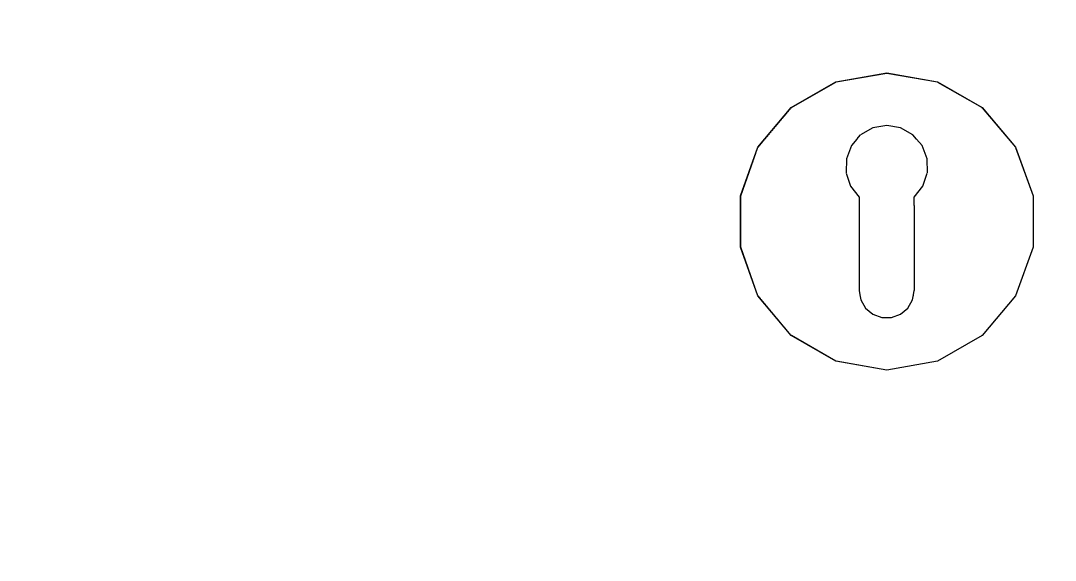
# Model space of a CAD drawing. Header units: millimetres. Extents: x -15634 to 67596, y -3027 to 55843.
# Drawn here: x 23109.1 to 23297, y 42034.1 to 42132.1 of the extents above; entities that cross this region are included whole.
import ezdxf

# ---------------------------------------------------------------- set-up
doc = ezdxf.new("R2010")
doc.units = ezdxf.units.MM
doc.header["$MEASUREMENT"] = 0
doc.set_wipeout_variables(frame=1)
doc.linetypes.add('Wipeout_Contour', pattern=[1000, 0, -1000])
doc.layers.add('Dimensioning - General', color=7, linetype='Continuous')
doc.layers.add('Structural - Bearing', color=7, linetype='Continuous')
for name, color, linetype, lineweight, true_color in [('Dimensioning - General_Pen_No__61', 7, 'Continuous', 20, 0x6a6a6a), ('Dimensioning - General_Pen_No__88', 7, 'Continuous', 20, 0xfd4435), ('Structural - Bearing_Pen_No__82', 7, 'Continuous', 20, 0xaaaaaa)]:
    doc.layers.add(name, color=color, linetype=linetype, lineweight=lineweight, true_color=true_color)
doc.styles.add('GENERATED_STYLE_6', font='calibril.ttf')
doc.dimstyles.new('GENERATED_STYLE__3', dxfattribs={"dimtxt": 195.999997, "dimasz": 106.4, "dimexe": 0.18, "dimexo": 0.0625, "dimgap": 0.09, "dimtad": 1, "dimdec": 0, "dimlfac": 0.1, "dimzin": 0, "dimdsep": 46, "dimtxsty": 'GENERATED_STYLE_6', "dimblk": 'ARROWHEAD_2', "dimblk1": 'ARROWHEAD_2', "dimblk2": 'ARROWHEAD_2', "dimcen": 0.09, "dimse1": 1, "dimse2": 1, "dimclrd": 256, "dimclre": 256, "dimclrt": 256, "dimadec": 0, "dimazin": 0, "dimtfac": 1, "dimtdec": 4, "dimtmove": 0, "dimatfit": 3, "dimfxl": 1, "dimtolj": 1, "dimtzin": 0, "dimarcsym": 0})

# ---------------------------------------------------------------- blocks, each defined once
blk = doc.blocks.new('*D63')
at = {"layer": 'Dimensioning - General_Pen_No__61', "color": 251, "linetype": 'Continuous', "lineweight": 20, "true_color": 0x6a6a6a, "transparency": 16777216}
for p, q in [((27454.43, 43836.02), (27594.43, 43755.19)), ((27629.43, 43795.6), (27419.43, 43795.6)), ((27524.43, 41095.6), (27524.43, 43795.6)), ((27454.43, 41136.02), (27594.43, 41055.19)), ((27629.43, 41095.6), (27419.43, 41095.6))]:
    blk.add_line(p, q, dxfattribs=at)
at = {"layer": 'Dimensioning - General_Pen_No__88', "color": 20, "lineweight": 20, "true_color": 0xfd4435, "transparency": 16777216, "char_height": 196, "attachment_point": 7, "rotation": 90, "style": 'GENERATED_STYLE_6'}
for s, insert in [('\\A1;{\\pql;\\fCalibri Light|b0|i0|c0|p34;20}', (27485.23, 43437.36)), ('\\A1;{\\pql;\\fCalibri Light|b0|i0|c0|p34;270}', (27485.23, 42207.27))]:
    blk.add_mtext(s, dxfattribs=dict(at, insert=insert))
blk = doc.blocks.new('ARROWHEAD_2')
at = {"color": 0, "linetype": 'Continuous', "lineweight": 0}
for p, q in [((-0.3781, -0.655), (0.3781, 0.655)), ((0, 0), (-1, 0))]:
    blk.add_line(p, q, dxfattribs=at)
blk = doc.blocks.new('*D111')
at = {"layer": 'Dimensioning - General_Pen_No__61', "color": 251, "linetype": 'Continuous', "lineweight": 20, "true_color": 0x6a6a6a, "transparency": 16777216}
for p, q in [((28004.43, 43836.02), (28144.43, 43755.19)), ((28179.43, 43795.6), (27969.43, 43795.6)), ((28074.43, 41095.6), (28074.43, 43795.6)), ((28004.43, 41136.02), (28144.43, 41055.19)), ((28179.43, 41095.6), (27969.43, 41095.6))]:
    blk.add_line(p, q, dxfattribs=at)
at = {"layer": 'Dimensioning - General_Pen_No__88', "color": 20, "lineweight": 20, "true_color": 0xfd4435, "transparency": 16777216, "char_height": 196, "attachment_point": 7, "rotation": 90, "style": 'GENERATED_STYLE_6'}
for s, insert in [('\\A1;{\\pql;\\fCalibri Light|b0|i0|c0|p34;20}', (28035.23, 43437.36)), ('\\A1;{\\pql;\\fCalibri Light|b0|i0|c0|p34;270}', (28035.23, 42207.27))]:
    blk.add_mtext(s, dxfattribs=dict(at, insert=insert))
blk = doc.blocks.new('*D134')
at = {"layer": 'Dimensioning - General_Pen_No__61', "color": 251, "linetype": 'Continuous', "lineweight": 20, "true_color": 0x6a6a6a, "transparency": 16777216}
for p, q in [((28554.43, 44036.02), (28694.43, 43955.19)), ((28729.43, 43995.6), (28519.43, 43995.6)), ((28624.43, 41095.6), (28624.43, 43995.6)), ((28554.43, 41136.02), (28694.43, 41055.19)), ((28729.43, 41095.6), (28519.43, 41095.6))]:
    blk.add_line(p, q, dxfattribs=at)
at = {"layer": 'Dimensioning - General_Pen_No__88', "color": 20, "lineweight": 20, "true_color": 0xfd4435, "transparency": 16777216, "insert": (28585.23, 42307.27), "char_height": 196, "attachment_point": 7, "rotation": 90, "style": 'GENERATED_STYLE_6'}
blk.add_mtext('\\A1;{\\pql;\\fCalibri Light|b0|i0|c0|p34;290}', dxfattribs=at)
blk = doc.blocks.new('*D159')
at = {"layer": 'Dimensioning - General_Pen_No__61', "color": 251, "linetype": 'Continuous', "lineweight": 20, "true_color": 0x6a6a6a, "transparency": 16777216}
for p, q in [((34964.93, 43836.02), (35104.93, 43755.19)), ((35139.93, 43795.6), (34929.93, 43795.6)), ((35034.93, 41095.6), (35034.93, 43795.6)), ((34964.93, 41136.02), (35104.93, 41055.19)), ((35139.93, 41095.6), (34929.93, 41095.6))]:
    blk.add_line(p, q, dxfattribs=at)
at = {"layer": 'Dimensioning - General_Pen_No__88', "color": 20, "lineweight": 20, "true_color": 0xfd4435, "transparency": 16777216, "char_height": 196, "attachment_point": 7, "rotation": 90, "style": 'GENERATED_STYLE_6'}
for s, insert in [('\\A1;{\\pql;\\fCalibri Light|b0|i0|c0|p34;20}', (34995.73, 43437.36)), ('\\A1;{\\pql;\\fCalibri Light|b0|i0|c0|p34;270}', (34995.73, 42207.27))]:
    blk.add_mtext(s, dxfattribs=dict(at, insert=insert))
blk = doc.blocks.new('*D207')
at = {"layer": 'Dimensioning - General_Pen_No__61', "color": 251, "linetype": 'Continuous', "lineweight": 20, "true_color": 0x6a6a6a, "transparency": 16777216}
for p, q in [((35514.93, 43836.02), (35654.93, 43755.19)), ((35689.93, 43795.6), (35479.93, 43795.6)), ((35584.93, 41095.6), (35584.93, 43795.6)), ((35514.93, 41136.02), (35654.93, 41055.19)), ((35689.93, 41095.6), (35479.93, 41095.6))]:
    blk.add_line(p, q, dxfattribs=at)
at = {"layer": 'Dimensioning - General_Pen_No__88', "color": 20, "lineweight": 20, "true_color": 0xfd4435, "transparency": 16777216, "char_height": 196, "attachment_point": 7, "rotation": 90, "style": 'GENERATED_STYLE_6'}
for s, insert in [('\\A1;{\\pql;\\fCalibri Light|b0|i0|c0|p34;20}', (35545.73, 43437.36)), ('\\A1;{\\pql;\\fCalibri Light|b0|i0|c0|p34;270}', (35545.73, 42207.27))]:
    blk.add_mtext(s, dxfattribs=dict(at, insert=insert))
blk = doc.blocks.new('*D230')
at = {"layer": 'Dimensioning - General_Pen_No__61', "color": 251, "linetype": 'Continuous', "lineweight": 20, "true_color": 0x6a6a6a, "transparency": 16777216}
for p, q in [((36064.93, 44036.02), (36204.93, 43955.19)), ((36239.93, 43995.6), (36029.93, 43995.6)), ((36134.93, 41095.6), (36134.93, 43995.6)), ((36064.93, 41136.02), (36204.93, 41055.19)), ((36239.93, 41095.6), (36029.93, 41095.6))]:
    blk.add_line(p, q, dxfattribs=at)
at = {"layer": 'Dimensioning - General_Pen_No__88', "color": 20, "lineweight": 20, "true_color": 0xfd4435, "transparency": 16777216, "insert": (36095.73, 42307.27), "char_height": 196, "attachment_point": 7, "rotation": 90, "style": 'GENERATED_STYLE_6'}
blk.add_mtext('\\A1;{\\pql;\\fCalibri Light|b0|i0|c0|p34;290}', dxfattribs=at)

msp = doc.modelspace()

# ---------------------------------------------------------------- wipeouts: each hides what was drawn before it
at = {"color": 254, "linetype": 'Wipeout_Contour', "lineweight": 0, "ltscale": 336741.946674}
msp.add_wipeout([(23259.95, 42109.39), (23260.93, 42110.53), (23257.17, 42120.88), (23249.08, 42116.21), (23259, 42104.39), (23258.98, 42104.44), (23259.04, 42107)], dxfattribs=at).dxf.layer = 'Structural - Bearing'
at = {"color": 254, "linetype": 'Wipeout_Contour', "lineweight": 0, "ltscale": 240398.691181}
msp.add_wipeout([(23257.17, 42070.33), (23261.51, 42082.27), (23261.37, 42083.1), (23261.37, 42089.65), (23249.08, 42075)], dxfattribs=at).dxf.layer = 'Structural - Bearing'

# ---------------------------------------------------------------- next in the draw order: wipeouts: each hides what was drawn before it
at = {"color": 254, "linetype": 'Wipeout_Contour', "lineweight": 0, "ltscale": 288601.695735}
msp.add_wipeout([(23259.79, 42102.02), (23259, 42104.39), (23249.08, 42116.21), (23243.07, 42109.05), (23261.37, 42098.49), (23261.37, 42100)], dxfattribs=at).dxf.layer = 'Structural - Bearing'
at = {"color": 254, "linetype": 'Wipeout_Contour', "lineweight": 0, "ltscale": 192327.786452}
msp.add_wipeout([(23261.37, 42089.65), (23261.37, 42092.72), (23243.07, 42082.15), (23249.08, 42075)], dxfattribs=at).dxf.layer = 'Structural - Bearing'

# ---------------------------------------------------------------- next in the draw order: wipeouts: each hides what was drawn before it
at = {"color": 254, "linetype": 'Wipeout_Contour', "lineweight": 0, "ltscale": 192444.566604}
msp.add_wipeout([(23249.01, 42116.29), (23249.08, 42116.21), (23257.17, 42120.88), (23257.13, 42120.98)], dxfattribs=at).dxf.layer = 'Structural - Bearing'
at = {"color": 254, "linetype": 'Wipeout_Contour', "lineweight": 0, "ltscale": 192379.468272}
msp.add_wipeout([(23261.37, 42096.49), (23261.37, 42098.49), (23243.07, 42109.05), (23239.88, 42100.28)], dxfattribs=at).dxf.layer = 'Structural - Bearing'
at = {"color": 254, "linetype": 'Wipeout_Contour', "lineweight": 0, "ltscale": 192342.087699}
msp.add_wipeout([(23261.37, 42092.72), (23261.37, 42094.72), (23239.88, 42090.93), (23243.07, 42082.15)], dxfattribs=at).dxf.layer = 'Structural - Bearing'

# ---------------------------------------------------------------- next in the draw order: wipeouts: each hides what was drawn before it
at = {"color": 254, "linetype": 'Wipeout_Contour', "lineweight": 0, "ltscale": 288675.767851}
msp.add_wipeout([(23261.62, 42111.33), (23263.85, 42112.59), (23266.37, 42113.03), (23266.37, 42122.5), (23257.17, 42120.88), (23260.93, 42110.53)], dxfattribs=at).dxf.layer = 'Structural - Bearing'
at = {"color": 254, "linetype": 'Wipeout_Contour', "lineweight": 0, "ltscale": 192410.168474}
msp.add_wipeout([(23242.98, 42109.1), (23243.07, 42109.05), (23249.08, 42116.21), (23249.01, 42116.29)], dxfattribs=at).dxf.layer = 'Structural - Bearing'
at = {"color": 254, "linetype": 'Wipeout_Contour', "lineweight": 0, "ltscale": 192359.305064}
msp.add_wipeout([(23261.37, 42094.72), (23261.37, 42096.49), (23239.88, 42100.28), (23239.88, 42090.93)], dxfattribs=at).dxf.layer = 'Structural - Bearing'
at = {"color": 254, "linetype": 'Wipeout_Contour', "lineweight": 0, "ltscale": 384638.536517}
msp.add_wipeout([(23261.67, 42081.39), (23261.51, 42082.27), (23257.17, 42070.33), (23266.37, 42068.7), (23266.37, 42078.18), (23265.5, 42078.18), (23263.87, 42078.77), (23262.54, 42079.89)], dxfattribs=at).dxf.layer = 'Structural - Bearing'

# ---------------------------------------------------------------- next in the draw order: wipeouts: each hides what was drawn before it
at = {"color": 254, "linetype": 'Wipeout_Contour', "lineweight": 0, "ltscale": 192472.353314}
msp.add_wipeout([(23257.13, 42120.98), (23257.17, 42120.88), (23266.37, 42122.5), (23266.37, 42122.6)], dxfattribs=at).dxf.layer = 'Structural - Bearing'
at = {"color": 254, "linetype": 'Wipeout_Contour', "lineweight": 0, "ltscale": 192373.305516}
msp.add_wipeout([(23239.78, 42100.29), (23239.88, 42100.28), (23243.07, 42109.05), (23242.98, 42109.1)], dxfattribs=at).dxf.layer = 'Structural - Bearing'
at = {"color": 254, "linetype": 'Wipeout_Contour', "lineweight": 0, "ltscale": 384664.792449}
msp.add_wipeout([(23267.24, 42078.18), (23266.37, 42078.18), (23266.37, 42068.7), (23275.57, 42070.33), (23271.22, 42082.27), (23271.07, 42081.39), (23270.2, 42079.89), (23268.87, 42078.77)], dxfattribs=at).dxf.layer = 'Structural - Bearing'
at = {"color": 254, "linetype": 'Wipeout_Contour', "lineweight": 0, "ltscale": 192283.618965}
msp.add_wipeout([(23257.13, 42070.23), (23257.17, 42070.33), (23249.08, 42075), (23249.01, 42074.92)], dxfattribs=at).dxf.layer = 'Structural - Bearing'

# ---------------------------------------------------------------- next in the draw order: linework, layer by layer
at = {"layer": 'Structural - Bearing_Pen_No__82', "color": 253, "linetype": 'Continuous', "lineweight": 20, "true_color": 0xaaaaaa}
for p, q in [((23249.01, 42116.29), (23257.13, 42120.98)), ((23242.98, 42109.1), (23249.01, 42116.29))]:
    msp.add_line(p, q, dxfattribs=at)

# ---------------------------------------------------------------- next in the draw order: wipeouts: each hides what was drawn before it
at = {"color": 254, "linetype": 'Wipeout_Contour', "lineweight": 0, "ltscale": 288697.546837}
msp.add_wipeout([(23268.89, 42112.59), (23271.11, 42111.33), (23271.8, 42110.53), (23275.57, 42120.88), (23266.37, 42122.5), (23266.37, 42113.03)], dxfattribs=at).dxf.layer = 'Structural - Bearing'
at = {"color": 254, "linetype": 'Wipeout_Contour', "lineweight": 0, "ltscale": 240439.794131}
msp.add_wipeout([(23283.66, 42075), (23271.37, 42089.65), (23271.37, 42083.1), (23271.22, 42082.27), (23275.57, 42070.33)], dxfattribs=at).dxf.layer = 'Structural - Bearing'
at = {"color": 254, "linetype": 'Wipeout_Contour', "lineweight": 0, "ltscale": 192290.70224}
msp.add_wipeout([(23249.01, 42074.92), (23249.08, 42075), (23243.07, 42082.15), (23242.98, 42082.1)], dxfattribs=at).dxf.layer = 'Structural - Bearing'
at = {"color": 254, "linetype": 'Wipeout_Contour', "lineweight": 0, "ltscale": 192289.344736}
msp.add_wipeout([(23266.37, 42068.6), (23266.37, 42068.7), (23257.17, 42070.33), (23257.13, 42070.23)], dxfattribs=at).dxf.layer = 'Structural - Bearing'

# ---------------------------------------------------------------- next in the draw order: linework, layer by layer
at = {"layer": 'Structural - Bearing_Pen_No__82', "color": 253, "linetype": 'Continuous', "lineweight": 20, "true_color": 0xaaaaaa}
msp.add_line((23257.13, 42070.23), (23249.01, 42074.92), dxfattribs=at)

# ---------------------------------------------------------------- next in the draw order: wipeouts: each hides what was drawn before it
at = {"color": 254, "linetype": 'Wipeout_Contour', "lineweight": 0, "ltscale": 192490.183825}
msp.add_wipeout([(23266.37, 42122.6), (23266.37, 42122.5), (23275.57, 42120.88), (23275.6, 42120.98)], dxfattribs=at).dxf.layer = 'Structural - Bearing'
at = {"color": 254, "linetype": 'Wipeout_Contour', "lineweight": 0, "ltscale": 192309.739044}
msp.add_wipeout([(23242.98, 42082.1), (23243.07, 42082.15), (23239.88, 42090.93), (23239.78, 42090.92)], dxfattribs=at).dxf.layer = 'Structural - Bearing'
at = {"color": 254, "linetype": 'Wipeout_Contour', "lineweight": 0, "ltscale": 192307.191722}
msp.add_wipeout([(23275.6, 42070.23), (23275.57, 42070.33), (23266.37, 42068.7), (23266.37, 42068.6)], dxfattribs=at).dxf.layer = 'Structural - Bearing'

# ---------------------------------------------------------------- next in the draw order: linework, layer by layer
at = {"layer": 'Structural - Bearing_Pen_No__82', "color": 253, "linetype": 'Continuous', "lineweight": 20, "true_color": 0xaaaaaa}
for p, q in [((23257.13, 42120.98), (23266.37, 42122.6)), ((23249.01, 42074.92), (23242.98, 42082.1)), ((23266.37, 42068.6), (23257.13, 42070.23))]:
    msp.add_line(p, q, dxfattribs=at)

# ---------------------------------------------------------------- next in the draw order: wipeouts: each hides what was drawn before it
at = {"color": 254, "linetype": 'Wipeout_Contour', "lineweight": 0, "ltscale": 336801.951629}
msp.add_wipeout([(23272.78, 42109.39), (23273.7, 42107), (23273.76, 42104.44), (23273.74, 42104.39), (23283.66, 42116.21), (23275.57, 42120.88), (23271.8, 42110.53)], dxfattribs=at).dxf.layer = 'Structural - Bearing'
at = {"color": 254, "linetype": 'Wipeout_Contour', "lineweight": 0, "ltscale": 192338.428668}
msp.add_wipeout([(23239.78, 42090.92), (23239.88, 42090.93), (23239.88, 42100.28), (23239.78, 42100.29)], dxfattribs=at).dxf.layer = 'Structural - Bearing'

# ---------------------------------------------------------------- next in the draw order: linework, layer by layer
at = {"layer": 'Structural - Bearing_Pen_No__82', "color": 253, "linetype": 'Continuous', "lineweight": 20, "true_color": 0xaaaaaa}
for p, q in [((23239.78, 42100.29), (23242.98, 42109.1)), ((23239.78, 42090.92), (23239.78, 42100.29)), ((23242.98, 42082.1), (23239.78, 42090.92))]:
    msp.add_line(p, q, dxfattribs=at)

# ---------------------------------------------------------------- next in the draw order: wipeouts: each hides what was drawn before it
at = {"color": 254, "linetype": 'Wipeout_Contour', "lineweight": 0, "ltscale": 192495.903651}
msp.add_wipeout([(23275.6, 42120.98), (23275.57, 42120.88), (23283.66, 42116.21), (23283.72, 42116.29)], dxfattribs=at).dxf.layer = 'Structural - Bearing'

# ---------------------------------------------------------------- next in the draw order: linework, layer by layer
at = {"layer": 'Structural - Bearing_Pen_No__82', "color": 253, "linetype": 'Continuous', "lineweight": 20, "true_color": 0xaaaaaa}
msp.add_line((23266.37, 42122.6), (23275.6, 42120.98), dxfattribs=at)

# ---------------------------------------------------------------- next in the draw order: wipeouts: each hides what was drawn before it
at = {"color": 254, "linetype": 'Wipeout_Contour', "lineweight": 0, "ltscale": 288665.19555}
msp.add_wipeout([(23272.95, 42102.02), (23271.37, 42100), (23271.37, 42098.49), (23289.66, 42109.05), (23283.66, 42116.21), (23273.74, 42104.39)], dxfattribs=at).dxf.layer = 'Structural - Bearing'

# ---------------------------------------------------------------- next in the draw order: wipeouts: each hides what was drawn before it
at = {"color": 254, "linetype": 'Wipeout_Contour', "lineweight": 0, "ltscale": 192488.827694}
msp.add_wipeout([(23283.72, 42116.29), (23283.66, 42116.21), (23289.66, 42109.05), (23289.75, 42109.1)], dxfattribs=at).dxf.layer = 'Structural - Bearing'

# ---------------------------------------------------------------- next in the draw order: linework, layer by layer
at = {"layer": 'Structural - Bearing_Pen_No__82', "color": 253, "linetype": 'Continuous', "lineweight": 20, "true_color": 0xaaaaaa}
msp.add_line((23275.6, 42120.98), (23283.72, 42116.29), dxfattribs=at)

# ---------------------------------------------------------------- next in the draw order: wipeouts: each hides what was drawn before it
at = {"color": 254, "linetype": 'Wipeout_Contour', "lineweight": 0, "ltscale": 192437.446622}
msp.add_wipeout([(23271.37, 42098.49), (23271.37, 42096.49), (23292.86, 42100.28), (23289.66, 42109.05)], dxfattribs=at).dxf.layer = 'Structural - Bearing'

# ---------------------------------------------------------------- next in the draw order: wipeouts: each hides what was drawn before it
at = {"color": 254, "linetype": 'Wipeout_Contour', "lineweight": 0, "ltscale": 192469.808053}
msp.add_wipeout([(23289.75, 42109.1), (23289.66, 42109.05), (23292.86, 42100.28), (23292.96, 42100.29)], dxfattribs=at).dxf.layer = 'Structural - Bearing'

# ---------------------------------------------------------------- next in the draw order: linework, layer by layer
at = {"layer": 'Structural - Bearing_Pen_No__82', "color": 253, "linetype": 'Continuous', "lineweight": 20, "true_color": 0xaaaaaa}
msp.add_line((23283.72, 42116.29), (23289.75, 42109.1), dxfattribs=at)

# ---------------------------------------------------------------- next in the draw order: wipeouts: each hides what was drawn before it
at = {"color": 254, "linetype": 'Wipeout_Contour', "lineweight": 0, "ltscale": 192420.238763}
msp.add_wipeout([(23271.37, 42096.49), (23271.37, 42094.72), (23292.86, 42090.93), (23292.86, 42100.28)], dxfattribs=at).dxf.layer = 'Structural - Bearing'

# ---------------------------------------------------------------- next in the draw order: wipeouts: each hides what was drawn before it
at = {"color": 254, "linetype": 'Wipeout_Contour', "lineweight": 0, "ltscale": 192400.081835}
msp.add_wipeout([(23271.37, 42094.72), (23271.37, 42092.72), (23289.66, 42082.15), (23292.86, 42090.93)], dxfattribs=at).dxf.layer = 'Structural - Bearing'

# ---------------------------------------------------------------- next in the draw order: wipeouts: each hides what was drawn before it
at = {"color": 254, "linetype": 'Wipeout_Contour', "lineweight": 0, "ltscale": 192441.137262}
msp.add_wipeout([(23292.96, 42100.29), (23292.86, 42100.28), (23292.86, 42090.93), (23292.96, 42090.92)], dxfattribs=at).dxf.layer = 'Structural - Bearing'
at = {"color": 254, "linetype": 'Wipeout_Contour', "lineweight": 0, "ltscale": 192377.057932}
msp.add_wipeout([(23271.37, 42092.72), (23271.37, 42089.65), (23283.66, 42075), (23289.66, 42082.15)], dxfattribs=at).dxf.layer = 'Structural - Bearing'

# ---------------------------------------------------------------- next in the draw order: linework, layer by layer
at = {"layer": 'Structural - Bearing_Pen_No__82', "color": 253, "linetype": 'Continuous', "lineweight": 20, "true_color": 0xaaaaaa}
msp.add_line((23289.75, 42109.1), (23292.96, 42100.29), dxfattribs=at)

# ---------------------------------------------------------------- next in the draw order: wipeouts: each hides what was drawn before it
at = {"color": 254, "linetype": 'Wipeout_Contour', "lineweight": 0, "ltscale": 1298675.271895983}
msp.add_wipeout([(23259.04, 42107), (23258.98, 42104.44), (23259.79, 42102.02), (23261.37, 42100), (23261.37, 42083.1), (23261.67, 42081.39), (23262.54, 42079.89), (23263.87, 42078.77), (23265.5, 42078.18), (23267.24, 42078.18), (23268.87, 42078.77), (23270.2, 42079.89), (23271.07, 42081.39), (23271.37, 42083.1), (23271.37, 42100), (23272.95, 42102.02), (23273.74, 42104.39), (23273.76, 42104.44), (23273.7, 42107), (23272.78, 42109.39), (23271.8, 42110.53), (23271.11, 42111.33), (23268.89, 42112.59), (23266.37, 42113.03), (23263.85, 42112.59), (23261.62, 42111.33), (23259.95, 42109.39)], dxfattribs=at).dxf.layer = 'Structural - Bearing'
at = {"color": 254, "linetype": 'Wipeout_Contour', "lineweight": 0, "ltscale": 192406.272506}
msp.add_wipeout([(23292.96, 42090.92), (23292.86, 42090.93), (23289.66, 42082.15), (23289.75, 42082.1)], dxfattribs=at).dxf.layer = 'Structural - Bearing'
at = {"color": 254, "linetype": 'Wipeout_Contour', "lineweight": 0, "ltscale": 192334.99767}
msp.add_wipeout([(23283.72, 42074.92), (23283.66, 42075), (23275.57, 42070.33), (23275.6, 42070.23)], dxfattribs=at).dxf.layer = 'Structural - Bearing'

# ---------------------------------------------------------------- next in the draw order: linework, layer by layer
at = {"layer": 'Structural - Bearing_Pen_No__82', "color": 253, "linetype": 'Continuous', "lineweight": 20, "true_color": 0xaaaaaa}
for p, q in [((23263.85, 42112.59), (23261.62, 42111.33)), ((23266.37, 42113.03), (23263.85, 42112.59)), ((23268.89, 42112.59), (23266.37, 42113.03)), ((23271.11, 42111.33), (23268.89, 42112.59)), ((23260.93, 42110.53), (23259.95, 42109.39)), ((23260.93, 42110.53), (23261.62, 42111.33)), ((23271.8, 42110.53), (23271.11, 42111.33)), ((23271.8, 42110.53), (23272.78, 42109.39)), ((23259.95, 42109.39), (23259.04, 42107)), ((23273.7, 42107), (23272.78, 42109.39)), ((23259.04, 42107), (23258.98, 42104.44)), ((23273.76, 42104.44), (23273.7, 42107)), ((23259, 42104.39), (23259.79, 42102.02)), ((23272.95, 42102.02), (23273.74, 42104.39)), ((23259.79, 42102.02), (23261.37, 42100)), ((23271.37, 42100), (23272.95, 42102.02)), ((23261.37, 42100), (23261.37, 42098.49)), ((23271.37, 42098.49), (23271.37, 42100)), ((23292.96, 42100.29), (23292.96, 42090.92)), ((23261.37, 42098.49), (23261.37, 42096.49)), ((23271.37, 42098.49), (23271.37, 42096.49)), ((23261.37, 42096.49), (23261.37, 42094.72)), ((23271.37, 42096.49), (23271.37, 42094.72)), ((23261.37, 42094.72), (23261.37, 42092.72)), ((23271.37, 42094.72), (23271.37, 42092.72)), ((23261.37, 42092.72), (23261.37, 42089.65)), ((23271.37, 42092.72), (23271.37, 42089.65)), ((23261.37, 42089.65), (23261.37, 42083.1)), ((23271.37, 42089.65), (23271.37, 42083.1)), ((23261.37, 42083.1), (23261.51, 42082.27)), ((23261.51, 42082.27), (23261.67, 42081.39)), ((23271.07, 42081.39), (23271.22, 42082.27)), ((23271.22, 42082.27), (23271.37, 42083.1)), ((23261.67, 42081.39), (23262.54, 42079.89)), ((23270.2, 42079.89), (23271.07, 42081.39)), ((23262.54, 42079.89), (23263.87, 42078.77)), ((23263.87, 42078.77), (23265.5, 42078.18)), ((23265.5, 42078.18), (23266.37, 42078.18)), ((23266.37, 42078.18), (23267.24, 42078.18)), ((23267.24, 42078.18), (23268.87, 42078.77)), ((23268.87, 42078.77), (23270.2, 42079.89)), ((23275.6, 42070.23), (23266.37, 42068.6))]:
    msp.add_line(p, q, dxfattribs=at)

# ---------------------------------------------------------------- next in the draw order: wipeouts: each hides what was drawn before it
at = {"color": 254, "linetype": 'Wipeout_Contour', "lineweight": 0, "ltscale": 192369.408825}
msp.add_wipeout([(23289.75, 42082.1), (23289.66, 42082.15), (23283.66, 42075), (23283.72, 42074.92)], dxfattribs=at).dxf.layer = 'Structural - Bearing'

# ---------------------------------------------------------------- next in the draw order: linework, layer by layer
at = {"layer": 'Structural - Bearing_Pen_No__82', "color": 253, "linetype": 'Continuous', "lineweight": 20, "true_color": 0xaaaaaa}
for p, q in [((23292.96, 42090.92), (23289.75, 42082.1)), ((23289.75, 42082.1), (23283.72, 42074.92)), ((23283.72, 42074.92), (23275.6, 42070.23))]:
    msp.add_line(p, q, dxfattribs=at)

# ---------------------------------------------------------------- next in the draw order: dimensions: what is measured, and where the dimension line sits
at = {"layer": 'Dimensioning - General', "color": 251, "linetype": 'Continuous', "lineweight": 20, "true_color": 0x6a6a6a}
for base, p1, p2, picture, middle in [((28624.43, 43995.6), (2139.38, 41095.6), (2130.6, 43995.6), '*D134', (28487.23, 42531.4)), ((36134.93, 43995.6), (9649.88, 41095.6), (9641.09, 43995.6), '*D230', (35997.73, 42531.4)), ((28074.43, 43795.6), (-233.47, 41095.6), (-241.91, 43795.6), '*D111', (27937.23, 42431.4)), ((27524.43, 43795.6), (236.13, 41095.6), (182.6, 43795.6), '*D63', (27387.23, 42431.4)), ((35584.93, 43795.6), (7277.03, 41095.6), (7268.59, 43795.6), '*D207', (35447.73, 42431.4)), ((35034.93, 43795.6), (7746.63, 41095.6), (7693.1, 43795.6), '*D159', (34897.73, 42431.4))]:
    dim = msp.add_linear_dim(base=base, p1=p1, p2=p2, angle=90, dimstyle='GENERATED_STYLE__3', dxfattribs=at)
    dim.commit()
    dim.dimension.update_dxf_attribs({"geometry": picture, "text_midpoint": middle, "dimtype": 160, "text_rotation": 90})

doc.saveas('drawing.dxf')
